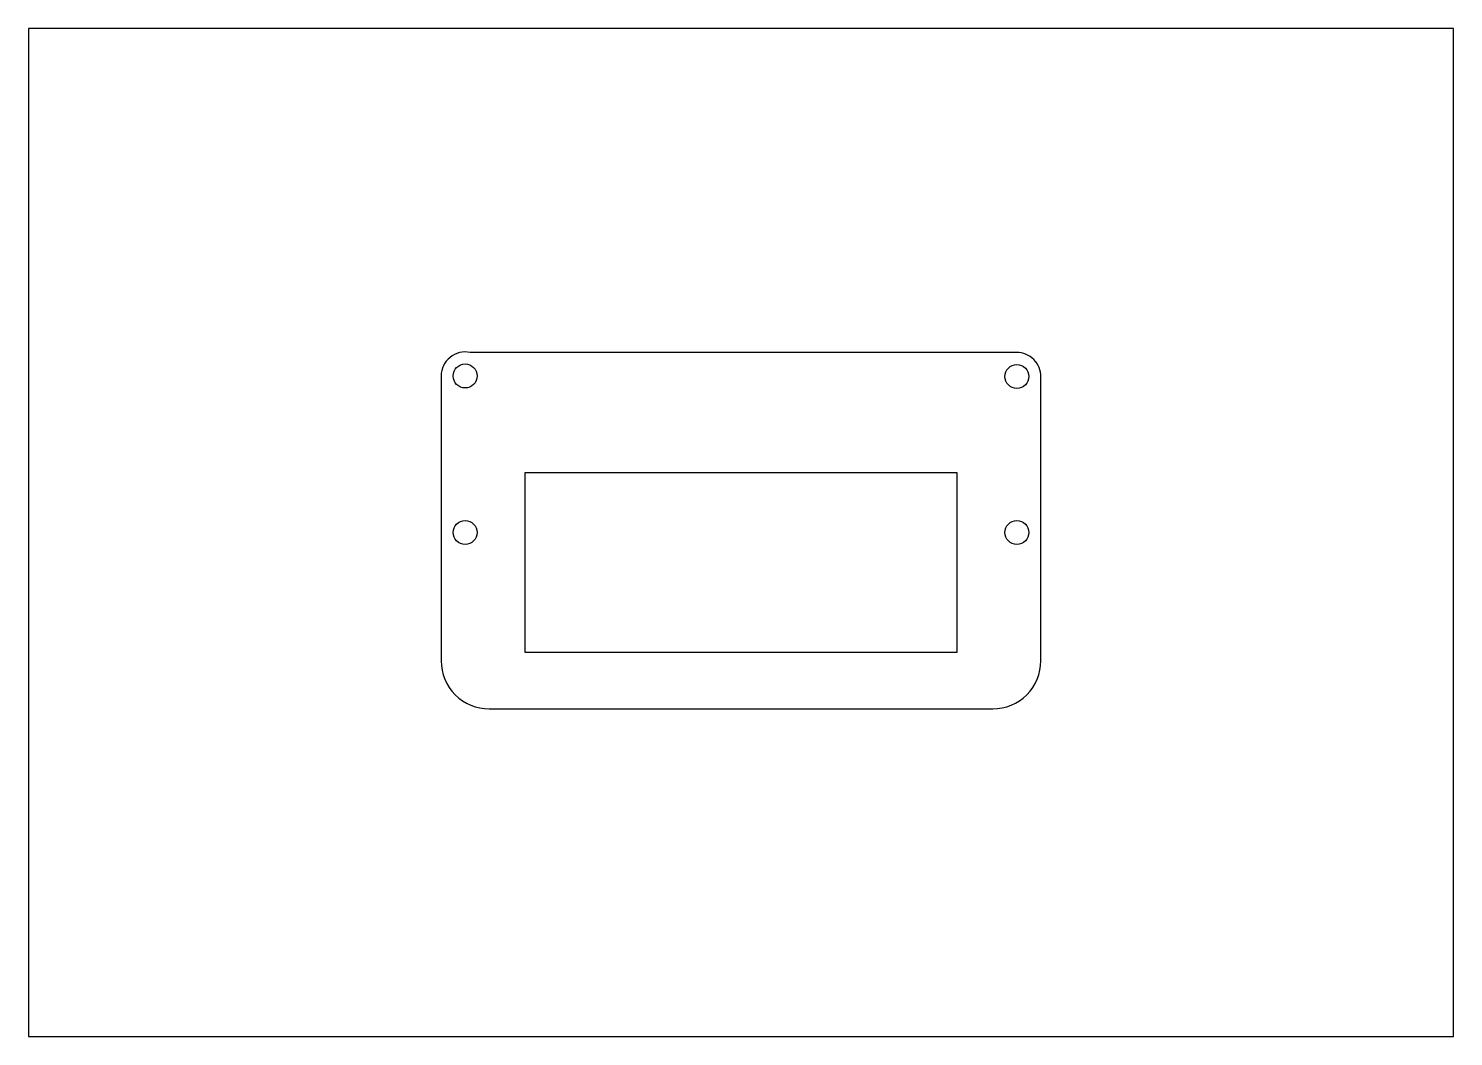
# Model space of a CAD drawing. Header units: millimetres. Extents: x -148 to 148, y -105 to 105.
import ezdxf

# ---------------------------------------------------------------- set-up
doc = ezdxf.new("R2010")
doc.units = ezdxf.units.MM
doc.layers.get('0').update_dxf_attribs({"linetype": 'CONTINUOUS'})

msp = doc.modelspace()

# ---------------------------------------------------------------- linework, layer by layer
for points in [[(-148.5, 105), (-148.5, -105), (148.5, -105), (148.5, 105)], [(45, 12.5), (45, -25), (-45, -25), (-45, 12.5)], [(-45, 12.5), (45, 12.5), (45, -25), (-45, -25)]]:
    msp.add_lwpolyline(points, close=True)
for points in [[(62.5, -26.75), (62.5, 32.45, 0.416964), (57.5, 37.5), (-56.47, 37.5, 0.476584), (-62.5, 32.61), (-62.5, 0.07, 0.006897), (-62.5, -0.07), (-62.5, -26.75, 0.414214), (-52.5, -36.75), (52.5, -36.75, 0.414214)], [(57.5, 37.5), (-56.47, 37.5, 0.476584), (-62.5, 32.61), (-62.5, 0.07, 0.006897), (-62.5, -0.07), (-62.5, -26.75, 0.414214), (-52.5, -36.75), (52.5, -36.75, 0.414214), (62.5, -26.75), (62.5, 32.45, 0.416964)]]:
    msp.add_lwpolyline(points, format="xyb", close=True)
for centre in [(-57.5, 32.61), (-57.5, 32.61), (57.5, 32.5), (57.5, 32.5), (-57.5, 0), (-57.5, 0), (57.5, 0), (57.5, 0)]:
    msp.add_circle(centre, 2.5)

doc.saveas('drawing.dxf')
